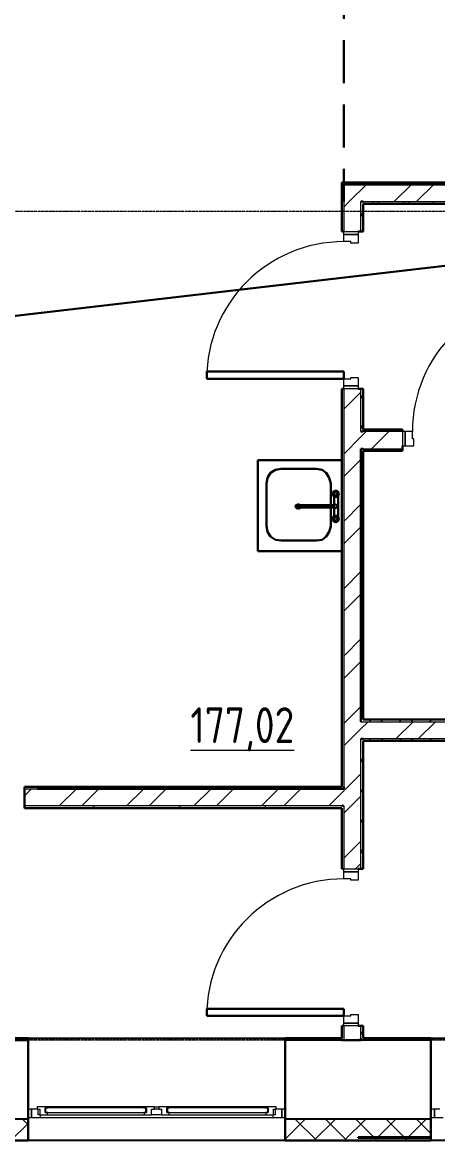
# Model space of a CAD drawing. Header units: millimetres. Extents: x -695119 to 412940, y -249585 to 622758.
# Drawn here: x 158898 to 161805, y -32073 to -24246 of the extents above; entities that cross this region are included whole.
import ezdxf

# ---------------------------------------------------------------- set-up
doc = ezdxf.new("R2010")
doc.units = ezdxf.units.MM
doc.linetypes.add('ADSK_Линия сетки', pattern=[25, 20, -2.5, 0, -2.5])
doc.linetypes.add('ADSK_Сверху', pattern=[450, 300, -150])
for name, color, linetype, lineweight in [('_Схема', 5, 'Continuous', 30), ('Каркас_Импост', 8, 'Continuous', 9), ('Линии', 7, 'Continuous', 9), ('Марки помещений', 8, 'Continuous', 20), ('Монтажный зазор', 8, 'Continuous', 9), ('Окна', 252, 'Continuous', 9), ('Оси', 252, 'Continuous', 9), ('Остекление', 8, 'Continuous', 9), ('Панель', 252, 'Continuous', 30), ('Стены разрез', 7, 'Continuous', 30), ('Стены штриховка', 7, 'Continuous', 9)]:
    doc.layers.add(name, color=color, linetype=linetype, lineweight=lineweight)
doc.layers.add('Стены', color=194, linetype='Continuous')
doc.styles.add('GOST 2.304 type A_1', font='', dxfattribs={"height": 350})
doc.styles.get('GOST 2.304 type A_1').set_extended_font_data('GOST 2.304 type A')

# ---------------------------------------------------------------- blocks, each defined once
blk = doc.blocks.new('1 этаж')
at = {"layer": 'Каркас_Импост', "color": 251, "true_color": 0x636466}
for p, q in [((-13670.8, -106907.4), (-13570.8, -106907.4)), ((-13670.8, -106957.4), (-13670.8, -106907.4)), ((-13570.8, -106907.4), (-13570.8, -106967.4)), ((-13620.8, -106957.4), (-13670.8, -106957.4)), ((-13620.8, -106967.4), (-13620.8, -106957.4)), ((-13570.8, -106967.4), (-13620.8, -106967.4)), ((-13670.8, -107917.4), (-13620.8, -107917.4)), ((-13670.8, -107967.4), (-13670.8, -107917.4)), ((-13620.8, -107907.4), (-13570.8, -107907.4)), ((-13620.8, -107917.4), (-13620.8, -107907.4)), ((-13570.8, -107907.4), (-13570.8, -107967.4)), ((-13570.8, -107967.4), (-13670.8, -107967.4)), ((-13190.8, -108287.4), (-13240.8, -108287.4)), ((-13240.8, -108287.4), (-13240.8, -108387.4)), ((-13190.8, -108337.4), (-13190.8, -108287.4)), ((-13240.8, -108387.4), (-13180.8, -108387.4)), ((-13180.8, -108337.4), (-13190.8, -108337.4)), ((-13180.8, -108387.4), (-13180.8, -108337.4)), ((-13670.8, -111367.4), (-13570.8, -111367.4)), ((-13670.8, -111417.4), (-13670.8, -111367.4)), ((-13570.8, -111367.4), (-13570.8, -111427.4)), ((-13620.8, -111417.4), (-13670.8, -111417.4)), ((-13620.8, -111427.4), (-13620.8, -111417.4)), ((-13570.8, -111427.4), (-13620.8, -111427.4)), ((-13670.8, -112377.4), (-13620.8, -112377.4)), ((-13670.8, -112427.4), (-13670.8, -112377.4)), ((-13620.8, -112367.4), (-13570.8, -112367.4)), ((-13620.8, -112377.4), (-13620.8, -112367.4)), ((-13570.8, -112367.4), (-13570.8, -112427.4)), ((-13570.8, -112427.4), (-13670.8, -112427.4)), ((-15759.8, -113012.4), (-15761.8, -113012.4)), ((-15068.4, -113012.4), (-15745.2, -113012.4)), ((-15051.8, -113012.4), (-15053.8, -113012.4)), ((-14995.8, -113012.4), (-14965.8, -113012.4)), ((-14907.8, -113012.4), (-14909.8, -113012.4)), ((-14216.4, -113012.4), (-14893.2, -113012.4)), ((-14199.8, -113012.4), (-14201.8, -113012.4)), ((-15796.4, -113087.4), (-14165.2, -113087.4)), ((-15747.4, -113070.4), (-15066.2, -113070.4)), ((-14945.8, -113070.4), (-15015.8, -113070.4)), ((-14965.8, -113029.4), (-14995.8, -113029.4)), ((-14895.4, -113070.4), (-14214.2, -113070.4))]:
    blk.add_line(p, q, dxfattribs=at)
at = {"layer": 'Каркас_Импост', "color": 251, "lineweight": 18, "true_color": 0x636466}
for p, q in [((-15761.8, -113012.4), (-15817.8, -113012.4)), ((-15817.8, -113012.4), (-15817.8, -113029.4)), ((-15760.8, -113013.4), (-15761.8, -113012.4)), ((-15759.8, -113012.4), (-15760.8, -113013.4)), ((-15760.8, -113053.4), (-15760.8, -113021.4)), ((-15760.8, -113021.4), (-15742.8, -113021.4)), ((-15745.2, -113012.4), (-15759.8, -113012.4)), ((-15742.8, -113021.4), (-15745.2, -113012.4)), ((-15068.4, -113012.4), (-15070.8, -113021.4)), ((-15070.8, -113021.4), (-15052.8, -113021.4)), ((-15053.8, -113012.4), (-15068.4, -113012.4)), ((-15052.8, -113013.4), (-15053.8, -113012.4)), ((-15051.8, -113012.4), (-15052.8, -113013.4)), ((-15052.8, -113021.4), (-15052.8, -113053.4)), ((-14995.8, -113012.4), (-15051.8, -113012.4)), ((-14995.8, -113029.4), (-14995.8, -113012.4)), ((-14909.8, -113012.4), (-14965.8, -113012.4)), ((-14965.8, -113012.4), (-14965.8, -113029.4)), ((-14908.8, -113013.4), (-14909.8, -113012.4)), ((-14907.8, -113012.4), (-14908.8, -113013.4)), ((-14908.8, -113053.4), (-14908.8, -113021.4)), ((-14908.8, -113021.4), (-14890.8, -113021.4)), ((-14893.2, -113012.4), (-14907.8, -113012.4)), ((-14890.8, -113021.4), (-14893.2, -113012.4)), ((-14216.4, -113012.4), (-14218.8, -113021.4)), ((-14218.8, -113021.4), (-14200.8, -113021.4)), ((-14201.8, -113012.4), (-14216.4, -113012.4)), ((-14200.8, -113013.4), (-14201.8, -113012.4)), ((-14199.8, -113012.4), (-14200.8, -113013.4)), ((-14200.8, -113021.4), (-14200.8, -113053.4)), ((-14143.8, -113012.4), (-14199.8, -113012.4)), ((-14143.8, -113029.4), (-14143.8, -113012.4)), ((-15817.8, -113029.4), (-15855.8, -113029.4)), ((-15855.8, -113029.4), (-15855.8, -113087.4)), ((-15855.8, -113087.4), (-15796.4, -113087.4)), ((-15817.8, -113029.4), (-15797.8, -113029.4)), ((-15809.8, -113070.4), (-15809.8, -113029.4)), ((-15797.8, -113070.4), (-15809.8, -113070.4)), ((-15797.8, -113029.4), (-15797.8, -113070.4)), ((-15797.8, -113070.4), (-15747.4, -113070.4)), ((-15796.4, -113087.4), (-15791.8, -113070.4)), ((-15742.8, -113053.4), (-15760.8, -113053.4)), ((-15747.4, -113070.4), (-15742.8, -113053.4)), ((-15052.8, -113053.4), (-15070.8, -113053.4)), ((-15070.8, -113053.4), (-15066.2, -113070.4)), ((-15066.2, -113070.4), (-15015.8, -113070.4)), ((-15015.8, -113070.4), (-15015.8, -113029.4)), ((-15015.8, -113029.4), (-14995.8, -113029.4)), ((-14965.8, -113029.4), (-14945.8, -113029.4)), ((-14945.8, -113029.4), (-14945.8, -113070.4)), ((-14945.8, -113070.4), (-14895.4, -113070.4)), ((-14890.8, -113053.4), (-14908.8, -113053.4)), ((-14895.4, -113070.4), (-14890.8, -113053.4)), ((-14200.8, -113053.4), (-14218.8, -113053.4)), ((-14218.8, -113053.4), (-14214.2, -113070.4)), ((-14214.2, -113070.4), (-14163.8, -113070.4)), ((-14169.8, -113070.4), (-14165.2, -113087.4)), ((-14165.2, -113087.4), (-14105.8, -113087.4)), ((-14163.8, -113070.4), (-14163.8, -113029.4)), ((-14163.8, -113029.4), (-14143.8, -113029.4)), ((-14151.8, -113070.4), (-14163.8, -113070.4)), ((-14151.8, -113029.4), (-14151.8, -113070.4)), ((-14105.8, -113029.4), (-14143.8, -113029.4)), ((-14105.8, -113087.4), (-14105.8, -113029.4)), ((-12997.8, -113029.4), (-13035.8, -113029.4)), ((-13035.8, -113029.4), (-13035.8, -113087.4)), ((-13035.8, -113087.4), (-12976.4, -113087.4))]:
    blk.add_line(p, q, dxfattribs=at)
at = {"layer": 'Линии', "color": 251, "lineweight": 30, "true_color": 0x636466}
for p, q in [((-13685.8, -108486.3), (-14273.8, -108486.3)), ((-14273.8, -108486.3), (-14273.8, -109123)), ((-14149.9, -108553.9), (-14183.7, -108576.5)), ((-14110.4, -108548.3), (-14149.9, -108553.9)), ((-13862.5, -108548.3), (-14110.4, -108548.3)), ((-13823.1, -108553.9), (-13862.5, -108548.3)), ((-13794.9, -108576.5), (-13823.1, -108553.9)), ((-14206.2, -108610.3), (-14211.8, -108649.7)), ((-14183.7, -108576.5), (-14206.2, -108610.3)), ((-13772.4, -108610.3), (-13794.9, -108576.5)), ((-13761.1, -108649.7), (-13772.4, -108610.3)), ((-14211.8, -108649.7), (-14211.8, -108948.3)), ((-13761.1, -108801.8), (-13761.1, -108649.7)), ((-14003.4, -108801.8), (-13992.1, -108796.2)), ((-13992.1, -108796.2), (-13986.5, -108796.2)), ((-13986.5, -108796.2), (-13975.2, -108801.8)), ((-13738.5, -108801.8), (-13738.5, -108741.7)), ((-13710.4, -108736.6), (-13710.4, -108884)), ((-14009, -108807.5), (-14003.4, -108801.8)), ((-14009, -108813.1), (-14009, -108807.5)), ((-14003.4, -108818.7), (-14009, -108813.1)), ((-14003.4, -108807.5), (-13986.5, -108801.8)), ((-14003.4, -108813.1), (-14003.4, -108807.5)), ((-13986.5, -108818.7), (-14003.4, -108813.1)), ((-13992.1, -108824.4), (-14003.4, -108818.7)), ((-13986.5, -108824.4), (-13992.1, -108824.4)), ((-13986.5, -108801.8), (-13947, -108801.8)), ((-13947, -108818.7), (-13986.5, -108818.7)), ((-13975.2, -108818.7), (-13986.5, -108824.4)), ((-13975.2, -108801.8), (-13969.6, -108807.5)), ((-13969.6, -108813.1), (-13975.2, -108818.7)), ((-13969.6, -108807.5), (-13969.6, -108813.1)), ((-13947, -108801.8), (-13738.5, -108801.8)), ((-13738.5, -108818.7), (-13947, -108818.7)), ((-13761.1, -108948.3), (-13761.1, -108818.7)), ((-13738.5, -108818.7), (-13738.5, -108878.8)), ((-14211.8, -108948.3), (-14206.2, -108987.8)), ((-13772.4, -108987.8), (-13761.1, -108948.3)), ((-14206.2, -108987.8), (-14183.7, -109021.6)), ((-14183.7, -109021.6), (-14149.9, -109044.1)), ((-13823.1, -109044.1), (-13794.9, -109021.6)), ((-13794.9, -109021.6), (-13772.4, -108987.8)), ((-14149.9, -109044.1), (-14110.4, -109049.8)), ((-14110.4, -109049.8), (-13862.5, -109049.8)), ((-13862.5, -109049.8), (-13823.1, -109044.1)), ((-13685.8, -109123), (-14273.8, -109123))]:
    blk.add_line(p, q, dxfattribs=at)
for centre, radius in [((-13727.4, -108722.7), 22), ((-13727.4, -108722.7), 12), ((-13727.4, -108810.2), 12), ((-13727.4, -108897.8), 22), ((-13727.4, -108897.8), 12)]:
    blk.add_circle(centre, radius, dxfattribs=at)
at = {"layer": 'Монтажный зазор', "color": 251, "true_color": 0x636466}
for p, q in [((-13670.8, -106887.4), (-13570.8, -106887.4)), ((-13670.8, -106907.4), (-13670.8, -106887.4)), ((-13570.8, -106907.4), (-13670.8, -106907.4)), ((-13570.8, -106887.4), (-13570.8, -106907.4)), ((-13670.8, -107967.4), (-13570.8, -107967.4)), ((-13670.8, -107987.4), (-13670.8, -107967.4)), ((-13570.8, -107987.4), (-13670.8, -107987.4)), ((-13570.8, -107967.4), (-13570.8, -107987.4)), ((-13240.8, -108287.4), (-13260.8, -108287.4)), ((-13260.8, -108287.4), (-13260.8, -108387.4)), ((-13240.8, -108387.4), (-13240.8, -108287.4)), ((-13260.8, -108387.4), (-13240.8, -108387.4)), ((-13670.8, -111347.4), (-13570.8, -111347.4)), ((-13670.8, -111367.4), (-13670.8, -111347.4)), ((-13570.8, -111367.4), (-13670.8, -111367.4)), ((-13570.8, -111347.4), (-13570.8, -111367.4)), ((-13670.8, -112427.4), (-13570.8, -112427.4)), ((-13670.8, -112447.4), (-13670.8, -112427.4)), ((-13570.8, -112447.4), (-13670.8, -112447.4)), ((-13570.8, -112427.4), (-13570.8, -112447.4))]:
    blk.add_line(p, q, dxfattribs=at)
at = {"layer": 'Окна', "color": 251, "true_color": 0x636466}
for p, q in [((-15855.8, -113029.4), (-15880.8, -113029.4)), ((-15880.8, -113087.4), (-15855.8, -113087.4)), ((-15855.8, -113087.4), (-15855.8, -113029.4)), ((-14080.8, -113029.4), (-14105.8, -113029.4)), ((-14105.8, -113029.4), (-14105.8, -113087.4)), ((-14105.8, -113087.4), (-14080.8, -113087.4)), ((-13035.8, -113029.4), (-13060.8, -113029.4)), ((-13060.8, -113087.4), (-13035.8, -113087.4)), ((-13035.8, -113087.4), (-13035.8, -113029.4))]:
    blk.add_line(p, q, dxfattribs=at)
at = {"layer": 'Оси', "color": 251, "linetype": 'ADSK_Линия сетки', "true_color": 0x636466}
for p, q in [((4311.5, -106747.4), (-72628.1, -106747.4)), ((4311.5, -112547.4), (-72628.1, -112547.4))]:
    blk.add_line(p, q, dxfattribs=at)
at = {"layer": 'Остекление', "color": 251, "true_color": 0x636466}
for p, q in [((-15757.8, -113021.4), (-15760.8, -113021.4)), ((-15760.8, -113021.4), (-15760.8, -113053.4)), ((-15055.8, -113021.4), (-15757.8, -113021.4)), ((-15757.8, -113021.4), (-15757.8, -113053.4)), ((-15757.8, -113053.4), (-15757.8, -113021.4)), ((-15055.8, -113053.4), (-15055.8, -113021.4)), ((-15055.8, -113021.4), (-15055.8, -113053.4)), ((-15052.8, -113021.4), (-15055.8, -113021.4)), ((-15052.8, -113053.4), (-15052.8, -113021.4)), ((-14905.8, -113021.4), (-14908.8, -113021.4)), ((-14908.8, -113021.4), (-14908.8, -113053.4)), ((-14203.8, -113021.4), (-14905.8, -113021.4)), ((-14905.8, -113021.4), (-14905.8, -113053.4)), ((-14905.8, -113053.4), (-14905.8, -113021.4)), ((-14203.8, -113053.4), (-14203.8, -113021.4)), ((-14203.8, -113021.4), (-14203.8, -113053.4)), ((-14200.8, -113021.4), (-14203.8, -113021.4)), ((-14200.8, -113053.4), (-14200.8, -113021.4)), ((-15760.8, -113053.4), (-15757.8, -113053.4)), ((-15757.8, -113053.4), (-15055.8, -113053.4)), ((-15055.8, -113053.4), (-15052.8, -113053.4)), ((-14908.8, -113053.4), (-14905.8, -113053.4)), ((-14905.8, -113053.4), (-14203.8, -113053.4)), ((-14203.8, -113053.4), (-14200.8, -113053.4))]:
    blk.add_line(p, q, dxfattribs=at)
at = {"layer": 'Панель', "color": 251, "true_color": 0x636466}
for p, q in [((-14630.8, -107867.4), (-13670.8, -107867.4)), ((-14630.8, -107917.4), (-14630.8, -107867.4)), ((-13670.8, -107917.4), (-14630.8, -107917.4)), ((-13670.8, -107867.4), (-13670.8, -107917.4)), ((-14630.8, -112327.4), (-13670.8, -112327.4)), ((-14630.8, -112377.4), (-14630.8, -112327.4)), ((-13670.8, -112377.4), (-14630.8, -112377.4)), ((-13670.8, -112327.4), (-13670.8, -112377.4))]:
    blk.add_line(p, q, dxfattribs=at)
at = {"layer": 'Панель', "color": 251, "lineweight": 9, "true_color": 0x636466}
for centre in [(-13670.8, -107917.4), (-12230.8, -108287.4), (-13670.8, -112377.4)]:
    blk.add_arc(centre, 960, 90, 180, dxfattribs=at)
at = {"layer": 'Стены', "color": 251, "true_color": 0x636466}
for p, q in [((-19680.8, -112547.4), (-15880.8, -112547.4)), ((-15880.8, -112532.4), (-14080.8, -112532.4)), ((-13685.8, -112547.4), (-14080.8, -112547.4)), ((-13060.8, -112547.4), (-13550.8, -112547.4)), ((-13060.8, -112532.4), (-11260.8, -112532.4)), ((-19680.8, -113097.4), (-15880.8, -113097.4)), ((-14080.8, -113097.4), (-13060.8, -113097.4)), ((-14080.8, -113249.4), (-15880.8, -113249.4)), ((-11260.8, -113249.4), (-13060.8, -113249.4))]:
    blk.add_line(p, q, dxfattribs=at)
at = {"layer": 'Стены разрез', "color": 251, "linetype": 'ADSK_Сверху', "true_color": 0x636466}
blk.add_line((-13670.8, -101047.4), (-13670.8, -106677.4), dxfattribs=at)
at = {"layer": 'Стены разрез', "color": 251, "true_color": 0x636466}
for p, q in [((-12890.8, -106542.4), (-13685.8, -106542.4)), ((-13685.8, -106542.4), (-13685.8, -106887.4)), ((-13670.8, -106677.4), (-13670.8, -106542.4)), ((-12890.8, -106557.4), (-13670.8, -106557.4)), ((-13535.8, -106677.4), (-13550.8, -106677.4)), ((-13535.8, -106887.4), (-13535.8, -106692.4)), ((-13535.8, -106692.4), (-12890.8, -106692.4)), ((-13670.8, -106887.4), (-13685.8, -106887.4)), ((-13570.8, -106887.4), (-13535.8, -106887.4)), ((-13685.8, -107987.4), (-13685.8, -110772.4)), ((-13670.8, -107987.4), (-13685.8, -107987.4)), ((-13535.8, -107987.4), (-13570.8, -107987.4)), ((-13535.8, -108272.4), (-13535.8, -107987.4)), ((-13535.8, -108287.4), (-13550.8, -108287.4)), ((-13260.8, -108272.4), (-13535.8, -108272.4)), ((-13260.8, -108287.4), (-13260.8, -108272.4)), ((-13260.8, -108422.4), (-13260.8, -108387.4)), ((-13550.8, -108407.4), (-13535.8, -108407.4)), ((-13550.8, -110317.4), (-13550.8, -108407.4)), ((-13535.8, -110302.4), (-13535.8, -108422.4)), ((-13535.8, -108422.4), (-13260.8, -108422.4)), ((-9735.9, -110302.4), (-13535.8, -110302.4)), ((-13550.8, -110437.4), (-13535.8, -110437.4)), ((-13535.8, -111347.4), (-13535.8, -110452.4)), ((-13535.8, -110452.4), (-9735.9, -110452.4)), ((-15905.8, -110772.4), (-15905.8, -110922.4)), ((-13685.8, -110772.4), (-15905.8, -110772.4)), ((-13670.8, -110787.4), (-15818.2, -110787.4)), ((-13670.8, -110772.4), (-13670.8, -110787.4)), ((-13685.8, -110907.4), (-13670.8, -110907.4)), ((-15905.8, -110922.4), (-13685.8, -110922.4)), ((-13685.8, -110922.4), (-13685.8, -111347.4)), ((-13685.8, -111347.4), (-13670.8, -111347.4)), ((-13570.8, -111347.4), (-13535.8, -111347.4)), ((-13670.8, -112447.4), (-13685.8, -112447.4)), ((-13685.8, -112447.4), (-13685.8, -112532.4)), ((-13535.8, -112447.4), (-13570.8, -112447.4)), ((-13535.8, -112532.4), (-13535.8, -112447.4)), ((-15880.8, -112532.4), (-16860.8, -112532.4)), ((-15880.8, -113249.4), (-15880.8, -112532.4)), ((-14080.8, -112532.4), (-14080.8, -113249.4)), ((-13685.8, -112532.4), (-14080.8, -112532.4)), ((-13685.8, -112547.4), (-13550.8, -112547.4)), ((-13550.8, -112547.4), (-13550.8, -112532.4)), ((-13060.8, -112532.4), (-13535.8, -112532.4)), ((-13060.8, -113254.4), (-13060.8, -112532.4)), ((-16860.8, -113249.4), (-15880.8, -113249.4)), ((-13060.8, -113249.4), (-14080.8, -113249.4)), ((-13060.8, -113224.9), (-13570.8, -113224.9)), ((-13570.8, -113224.9), (-13570.8, -113229.9)), ((-13570.8, -113229.9), (-13060.8, -113229.9)), ((-13570.8, -113249.4), (-13570.8, -113254.4))]:
    blk.add_line(p, q, dxfattribs=at)
at = {"layer": 'Стены разрез', "color": 251, "linetype": 'Continuous', "lineweight": 9, "true_color": 0x636466}
for p, q in [((-13670.8, -106558.4), (-13669.8, -106557.4)), ((-13632.6, -106677.4), (-13512.6, -106557.4)), ((-13619.8, -106557.4), (-13619.8, -106542.4)), ((-13318.3, -106677.4), (-13198.3, -106557.4)), ((-13161.2, -106677.4), (-13041.2, -106557.4)), ((-13019.8, -106557.4), (-13019.8, -106542.4)), ((-13670.8, -106715.5), (-13632.6, -106677.4)), ((-13474.4, -106692.4), (-13459.4, -106677.4)), ((-13417.9, -106692.4), (-13432.9, -106677.4)), ((-13262.3, -106692.4), (-13247.3, -106677.4)), ((-13205.7, -106692.4), (-13220.7, -106677.4)), ((-13050.1, -106692.4), (-13035.1, -106677.4)), ((-13550.8, -106768.8), (-13535.8, -106753.8)), ((-13535.8, -106786.6), (-13550.8, -106771.6)), ((-13670.8, -108129.9), (-13550.8, -108009.9)), ((-13550.8, -108041.6), (-13535.8, -108026.6)), ((-13535.8, -108059.4), (-13550.8, -108044.4)), ((-13550.8, -108253.7), (-13535.8, -108238.7)), ((-13670.8, -108444.2), (-13550.8, -108324.2)), ((-13535.8, -108271.5), (-13550.8, -108256.5)), ((-13550.8, -108324.2), (-13513.9, -108287.4)), ((-13519.9, -108287.4), (-13534.9, -108272.4)), ((-13476.8, -108407.4), (-13356.8, -108287.4)), ((-13372.3, -108287.4), (-13357.3, -108272.4)), ((-13307.8, -108287.4), (-13322.8, -108272.4)), ((-13670.8, -108601.4), (-13550.8, -108481.4)), ((-13550.8, -108465.8), (-13535.8, -108450.8)), ((-13535.8, -108483.6), (-13550.8, -108468.6)), ((-13507.3, -108422.4), (-13492.3, -108407.4)), ((-13384.9, -108422.4), (-13399.9, -108407.4)), ((-13295.2, -108422.4), (-13280.2, -108407.4)), ((-13550.8, -108678), (-13535.8, -108663)), ((-13535.8, -108695.8), (-13550.8, -108680.8)), ((-13670.8, -108915.7), (-13550.8, -108795.7)), ((-13550.8, -108890.1), (-13535.8, -108875.1)), ((-13670.8, -109072.8), (-13550.8, -108952.8)), ((-13535.8, -108907.9), (-13550.8, -108892.9)), ((-13550.8, -109102.2), (-13535.8, -109087.2)), ((-13535.8, -109120), (-13550.8, -109105)), ((-13670.8, -109387.1), (-13550.8, -109267.1)), ((-13550.8, -109314.3), (-13535.8, -109299.3)), ((-13535.8, -109332.2), (-13550.8, -109317.2)), ((-13670.8, -109544.3), (-13550.8, -109424.3)), ((-13550.8, -109526.5), (-13535.8, -109511.5)), ((-13535.8, -109544.3), (-13550.8, -109529.3)), ((-13550.8, -109738.6), (-13535.8, -109723.6)), ((-13670.8, -109858.6), (-13550.8, -109738.6)), ((-13535.8, -109756.4), (-13550.8, -109741.4)), ((-13670.8, -110015.8), (-13550.8, -109895.8)), ((-13550.8, -109950.7), (-13535.8, -109935.7)), ((-13535.8, -109968.6), (-13550.8, -109953.6)), ((-13550.8, -110162.9), (-13535.8, -110147.9)), ((-13535.8, -110180.7), (-13550.8, -110165.7)), ((-13670.8, -110330.1), (-13550.8, -110210.1)), ((-13550.8, -110367.2), (-13500.9, -110317.4)), ((-13493.2, -110317.4), (-13478.2, -110302.4)), ((-13399.1, -110317.4), (-13414.1, -110302.4)), ((-13306.6, -110437.4), (-13186.6, -110317.4)), ((-13281, -110317.4), (-13266, -110302.4)), ((-13187, -110317.4), (-13202, -110302.4)), ((-13149.5, -110437.4), (-13029.5, -110317.4)), ((-13068.9, -110317.4), (-13053.9, -110302.4)), ((-13670.8, -110487.2), (-13550.8, -110367.2)), ((-13476.3, -110452.4), (-13491.3, -110437.4)), ((-13416, -110452.4), (-13401, -110437.4)), ((-13264.1, -110452.4), (-13279.1, -110437.4)), ((-13203.9, -110452.4), (-13188.9, -110437.4)), ((-13052, -110452.4), (-13067, -110437.4)), ((-13550.8, -110587.1), (-13535.8, -110572.1)), ((-13535.8, -110604.9), (-13550.8, -110589.9)), ((-13670.8, -110801.5), (-13550.8, -110681.5)), ((-15905.8, -110836.4), (-15856.8, -110787.4)), ((-15662.5, -110907.4), (-15542.5, -110787.4)), ((-15505.3, -110907.4), (-15385.3, -110787.4)), ((-15419.8, -110787.4), (-15419.8, -110772.4)), ((-15191, -110907.4), (-15071, -110787.4)), ((-15033.9, -110907.4), (-14913.9, -110787.4)), ((-14819.8, -110787.4), (-14819.8, -110772.4)), ((-14719.6, -110907.4), (-14599.6, -110787.4)), ((-14562.4, -110907.4), (-14442.4, -110787.4)), ((-14248.1, -110907.4), (-14128.1, -110787.4)), ((-14219.8, -110787.4), (-14219.8, -110772.4)), ((-14090.9, -110907.4), (-13970.9, -110787.4)), ((-13776.6, -110907.4), (-13670.8, -110801.5)), ((-13550.8, -110799.3), (-13535.8, -110784.3)), ((-13535.8, -110817.1), (-13550.8, -110802.1)), ((-15419.8, -110922.4), (-15419.8, -110907.4)), ((-14819.8, -110922.4), (-14819.8, -110907.4)), ((-14219.8, -110922.4), (-14219.8, -110907.4)), ((-13670.8, -110958.7), (-13550.8, -110838.7)), ((-13550.8, -111011.4), (-13535.8, -110996.4)), ((-13535.8, -111029.2), (-13550.8, -111014.2)), ((-13670.8, -111273), (-13550.8, -111153)), ((-13550.8, -111223.5), (-13535.8, -111208.5)), ((-13535.8, -111241.3), (-13550.8, -111226.3)), ((-13588, -111347.4), (-13550.8, -111310.2)), ((-15935.3, -112547.4), (-15920.3, -112532.4)), ((-14026.1, -112547.4), (-14011.1, -112532.4)), ((-13926.8, -112547.4), (-13941.8, -112532.4)), ((-13814, -112547.4), (-13799, -112532.4)), ((-13714.7, -112547.4), (-13729.7, -112532.4)), ((-13550.8, -112496.3), (-13535.8, -112481.3)), ((-13535.8, -112514.1), (-13550.8, -112499.1)), ((-13502.6, -112547.4), (-13517.6, -112532.4)), ((-13389.7, -112547.4), (-13374.7, -112532.4)), ((-13290.4, -112547.4), (-13305.4, -112532.4)), ((-13177.6, -112547.4), (-13162.6, -112532.4)), ((-13078.3, -112547.4), (-13093.3, -112532.4)), ((-15880.8, -113139), (-15922.4, -113097.4)), ((-14078.8, -113236.5), (-13939.7, -113097.4)), ((-13863.2, -113247.4), (-14013.2, -113097.4)), ((-13877.6, -113247.4), (-13727.6, -113097.4)), ((-13651.1, -113247.4), (-13801.1, -113097.4)), ((-13665.4, -113247.4), (-13515.4, -113097.4)), ((-13439, -113247.4), (-13589, -113097.4)), ((-13453.3, -113247.4), (-13303.3, -113097.4)), ((-13226.8, -113247.4), (-13376.8, -113097.4)), ((-13241.2, -113247.4), (-13091.2, -113097.4)), ((-13062.8, -113199.3), (-13164.7, -113097.4)), ((-15998.9, -113247.4), (-15880.8, -113129.3)), ((-15918.4, -113249.4), (-15919.6, -113247.4)), ((-14075.4, -113247.4), (-14078.8, -113243.9)), ((-14041.3, -113249.4), (-14042.5, -113247.4))]:
    blk.add_line(p, q, dxfattribs=at)
at = {"layer": 'Стены штриховка', "color": 251, "true_color": 0x636466}
for p, q in [((-13670.8, -106677.4), (-13670.8, -106887.4)), ((-13550.8, -106887.4), (-13550.8, -106677.4)), ((-13535.8, -106677.4), (-12890.8, -106677.4)), ((-13670.8, -107987.4), (-13670.8, -110772.4)), ((-13550.8, -108287.4), (-13550.8, -107987.4)), ((-13260.8, -108287.4), (-13535.8, -108287.4)), ((-13535.8, -108407.4), (-13260.8, -108407.4)), ((-13550.8, -110317.4), (-9735.9, -110317.4)), ((-13550.8, -111347.4), (-13550.8, -110437.4)), ((-9735.9, -110437.4), (-13535.8, -110437.4)), ((-15905.8, -110787.4), (-15818.2, -110787.4)), ((-13685.8, -110907.4), (-15905.8, -110907.4)), ((-13670.8, -110907.4), (-13670.8, -111347.4)), ((-13670.8, -112447.4), (-13670.8, -112547.4)), ((-13550.8, -112532.4), (-13550.8, -112447.4)), ((-13685.8, -112547.4), (-13685.8, -112532.4)), ((-15880.8, -113173.4), (-15882.8, -113173.4)), ((-15882.8, -113247.4), (-15882.8, -113173.4)), ((-14078.8, -113173.4), (-14080.8, -113173.4)), ((-14078.8, -113173.4), (-14078.8, -113247.4)), ((-13060.8, -113173.4), (-13062.8, -113173.4)), ((-13062.8, -113247.4), (-13062.8, -113173.4)), ((-16858.8, -113247.4), (-15882.8, -113247.4)), ((-14078.8, -113247.4), (-13062.8, -113247.4))]:
    blk.add_line(p, q, dxfattribs=at)
at = {"layer": 'Марки помещений', "color": 251, "true_color": 0x636466, "style": 'GOST 2.304 type A_1'}
blk.add_text('%%U177,02', height=250, dxfattribs=at).set_placement((-14744.9, -110466.7))

msp = doc.modelspace()

# ---------------------------------------------------------------- linework, layer by layer
at = {"layer": '_Схема', "color": 5}
msp.add_line((-160630.689, -63538.828), (220869.926, -19071.484), dxfattribs=at)

# ---------------------------------------------------------------- block references
msp.add_blockref('1 этаж', (174819.19, 81176.937))

doc.saveas('drawing.dxf')
